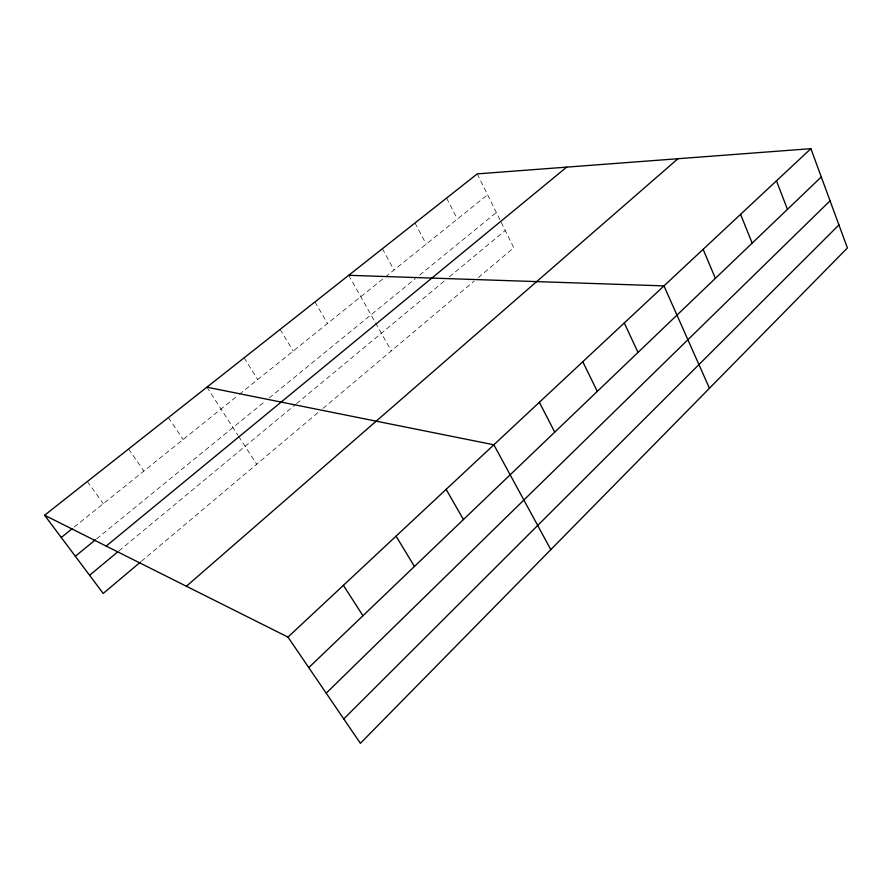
<?xml version="1.0" encoding="UTF-8"?>
<svg xmlns="http://www.w3.org/2000/svg" width="892" height="892" viewBox="0 0 892 892"><rect width="100%" height="100%" fill="white"/><g stroke="black" fill="none" stroke-linecap="round" stroke-linejoin="round"><path stroke-width="0.67" stroke-dasharray="4.46 3.34" d="M141.427 561.258L318.868 411.848M323.015 408.369L474.154 281.103M478.313 277.602L513.781 247.742L500.501 220.893M118.948 550.91L295.486 404.489M296.534 403.619L445.219 280.289M449.423 276.799L505.251 230.493M96.592 538.88L264.913 401.456M269.172 397.977L415.482 278.516M419.719 275.059L496.342 212.497M74.192 527.072L238.287 395.178M239.368 394.309L384.352 277.758M385.433 276.899L487.578 194.79M87.338 481.535L103.305 503.668M128.593 448.988L143.902 471.043M168.421 417.556L183.128 439.511M206.911 387.184L237.963 435.251M238.677 436.355L256.673 464.219M244.129 357.815L257.699 379.579M280.133 329.416L293.167 351.058M314.976 301.92L327.52 323.45M348.727 275.293L374.896 321.733M375.543 322.882L391.309 350.857M382.4 248.723L393.996 270.008M415.003 222.989L426.164 244.152M446.602 198.057L457.351 219.086M477.242 173.884L499.91 219.7"/><path stroke-width="1.34" d="M343.755 718.919L838.937 224.94M326.204 693.184L830.062 200.811M308.777 667.606L821.287 176.962M287.971 637.1L810.884 148.674L847.4 247.954L360.39 743.326L287.971 637.1L44.6 515.253L477.242 173.884L810.884 148.674M186.395 586.245L677.953 158.72M140.367 562.15L103.204 593.436L44.6 515.253M89.59 575.262L117.9 551.78M106.17 546.082L566.688 167.127M75.329 556.24L95.533 539.749M61.258 537.475L72.04 528.811M348.727 275.293L663.982 285.886L709.452 388.276M206.911 387.184L493.856 444.785L550.81 549.639M343.398 585.319L362.944 615.759M396.059 536.137L414.434 566.453M446.145 489.351L463.45 519.534M539.359 402.292L554.735 432.141M582.777 361.728L597.306 391.387M624.277 322.96L638.014 352.418M703.119 249.325L715.384 278.337M740.572 214.336L752.179 243.115M776.464 180.82L787.446 209.352"/></g></svg>
